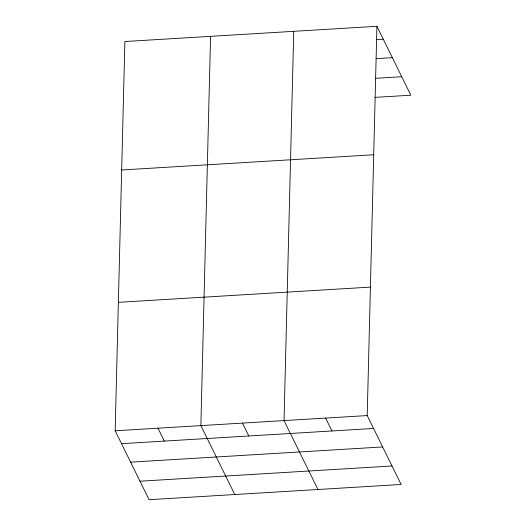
<?xml version="1.0" encoding="UTF-8"?>
<svg xmlns="http://www.w3.org/2000/svg" width="526" height="526" viewBox="0 0 526 526"><rect width="100%" height="100%" fill="white"/><g stroke="black" fill="none" stroke-linecap="round" stroke-linejoin="round"><path stroke-width="0.79" d="M376.918 26.3L367.214 415.566L401.121 484.479L149.082 499.7L115.168 430.787L124.879 41.521L376.918 26.3L410.832 95.213L374.953 97.376M210.571 36.347L200.866 425.613L234.774 494.525M293.745 31.323L284.04 420.59L317.947 489.502M376.741 39.581L383.263 39.187M376.051 58.662L392.363 57.676M375.636 78.302L401.732 76.724M121.677 169.977L373.716 154.756M118.376 302.332L370.416 287.111M115.168 430.787L367.214 415.566M121.513 443.674L373.552 428.46M130.612 462.163L382.652 446.942M139.982 481.211L392.021 465.99M325.627 418.078L331.965 430.972M242.453 423.101L248.791 435.995M158.017 428.203L164.362 441.09"/></g></svg>
